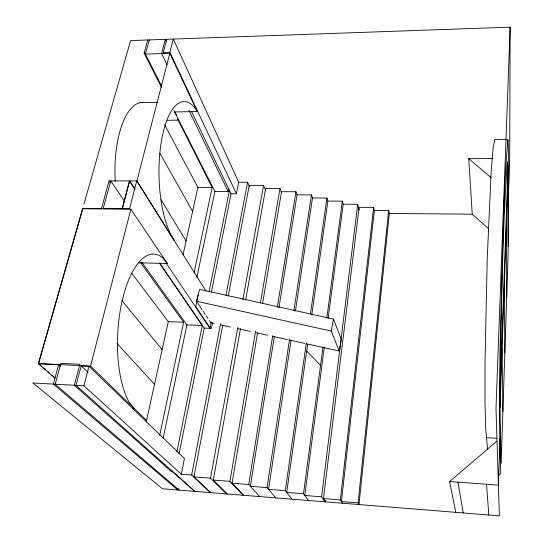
<?xml version="1.0" encoding="UTF-8"?>
<svg xmlns="http://www.w3.org/2000/svg" width="543" height="543" viewBox="0 0 543 543"><rect width="100%" height="100%" fill="white"/><g stroke="black" fill="none" stroke-linecap="round" stroke-linejoin="round"><path stroke-width="0.81" d="M507.963 169.131L508.126 254.443L501.141 463.213L500.008 407.583L500.225 384.749C501.603 310.453 502.01 236.008 507.406 161.882L507.963 169.131L500.225 388.36M508.397 246.325C507.657 210.711 509.857 174.995 507.929 139.422C502.845 197.095 502.981 255.149 500.89 312.992C499.553 366.498 498.65 420.017 500.802 473.503L498.264 475.695M83.948 203.992L130.612 40.576L510.155 27.15L509.673 158.502L508.499 192.412M500.022 438.493L498.413 485.103L449.59 481.532L455.76 512.341M500.008 407.583L508.241 172.593M510.155 27.15L495.997 408.438L499.384 515.85L162.452 488.761L32.845 382.971L83.914 385.781L181.328 474.236L191.645 475.023L210.467 492.623M388.7 210.494L389.331 213.453L358.998 504.562L358.075 502.906L388.7 210.494L374.365 210.379L373.659 207.399L359.133 207.29L323.479 498.555L325.739 501.888M374.365 210.379L341.398 501.576L358.075 502.906M342.423 503.232L340.366 499.899L373.659 207.399M325.223 500.151L325.019 501.834L321.599 496.797L357.715 204.283L343.224 204.188L342.348 201.168L327.884 201.08L326.927 198.032L312.496 197.957L311.451 194.896L297.055 194.828L295.921 191.74L281.552 191.686L262.547 303.618M324.381 346.889L304.759 495.467L321.599 496.797M328.148 318.347L343.224 204.188M308.472 500.503L303.489 493.743L322.99 346.909M326.886 317.594L342.348 201.168M292.066 499.18L285.313 490.675L306.3 343.095M310.474 313.752L326.927 198.032M307.63 344.337L286.697 492.42L303.489 493.743M311.777 315.015L327.884 201.08M291.034 340.312L268.554 489.358L285.313 490.675M295.453 311.003L312.496 197.957M275.796 497.877L267.054 487.594L289.568 339.151M293.899 310.63L311.451 194.896M274.371 336.375L250.343 486.29L267.054 487.594M278.932 307.895L297.055 194.828M259.649 496.573L248.721 484.499L272.729 335.615M277.31 307.175L295.921 191.74M243.25 495.257L229.906 481.363L255.59 331.216M260.436 302.858L279.984 188.577L265.649 188.536L245.599 300.157M243.637 495.291L232.051 483.209L257.586 332.852M227.368 493.981L213.277 480.08L240.515 328.474M306.293 343.767L339.239 351.029L341.316 339.463L333.463 319.094L199.641 289.365L196.736 300.435M226.512 493.913L210.521 478.173L237.875 327.198M242.864 299.675L263.572 185.401L249.271 185.367L228.25 296.152M339.239 351.029L331.237 331.074L333.463 319.094M210.765 492.644L193.946 476.903L222.718 325.305M191.645 475.023L220.58 323.628M225.983 295.344L247.608 182.217L238.703 182.204L173.305 39.062L169.898 52.277L236.422 193.81L231.026 193.783L191.482 111.301M178.145 488.333L177.812 489.996L53.302 384.098L58.617 364.74L38.336 363.729L82.699 208.369L101.48 208.526L109.068 180.88L136.924 180.914L174.215 240.508M181.328 474.236L184.43 458.448L88.95 366.253L81.158 365.867L76.054 385.347L194.849 491.367M211.193 322.237L209.998 328.311L165.988 262.914M236.422 193.81L238.703 182.204M212.517 322.678L211.403 328.366L204.202 328.087L159.69 263.158M179.088 453.867L204.202 328.087M211.376 292.175L231.026 193.783M194.699 491.354L172.85 471.867L171.656 471.772L171.982 470.15M173.896 110.446L214.872 191.509L228.162 191.557L228.793 188.421M176.862 451.905L202.281 325.488L159.588 263.246M209.028 291.91L229.39 190.641M198.222 294.774L195.751 306.734L210.053 328.013M163.219 437.95L186.914 324.904L141.825 262.249M196.858 277.432L214.872 191.509M159.676 435.405L183.636 322.23L140.583 262.636M194.082 272.898L212.177 187.437L177.33 118.639M146.196 422.087L168.316 321.66L131.881 273.448M183.059 254.735L197.89 187.396L164.678 124.842M83.914 385.781L88.95 366.253M136.924 180.914L169.81 53.316L145.415 54.09L149.291 39.91M90.552 366.138L130.877 209.198L82.746 208.79L38.573 363.552L90.552 366.138L146.562 420.445M164.02 54.015L163.287 52.488L166.749 39.3M161.685 87.756L144.133 53.105L147.737 39.972M449.59 481.532L496.831 441.215M144.133 53.105L145.694 53.051M163.287 52.488L169.898 52.277M140.209 102.62L157.748 102.288M169.81 53.316L197.238 111.573L174.656 111.946L176.685 115.354M167.292 120.302L178.09 120.146M506.293 139.436L494.836 139.537L493.18 147.424L491.198 171.079L487.22 258.862L485.021 362.697L485.001 402.635L485.673 428.054L487.594 449.339M488.748 228.847L472.261 214.193L468.752 158.678L492.969 158.57M197.89 187.396L212.177 187.437M389.331 213.453L472.261 214.193M138.574 262.832L167.305 263.477L130.877 209.198M168.316 321.66L183.636 322.23M186.914 324.904L202.281 325.488M132.533 408.377L134.216 408.479L128.956 401.868A80.581 31.874 -86.9 0 1 122.256 300.496A80.581 31.874 -86.9 0 1 162.391 257.572L167.305 263.477M486.874 437.672L496.736 438.289M193.946 476.903L210.521 478.173M213.277 480.08L229.906 481.363M232.051 483.209L248.721 484.499M323.479 498.555L340.366 499.899M214.044 323.438L210.752 322.712L209.374 320.635M220.634 324.89L230.517 327.069M237.936 328.705L250.289 331.427M256.052 332.696L267.584 335.235M272.525 336.327L287.349 339.592M288.998 339.959L304.65 343.407M196.525 301.243L331.237 331.074M468.752 158.678L491.191 177.724M179.204 490.112L55.155 384.2L60.864 363.335L79.869 364.272L74.35 385.258L171.656 471.772M39.211 364.109L41.763 366.321M43.678 367.984L45.598 369.647M48.151 371.86L49.427 372.973M51.979 375.186L55.169 377.955M38.336 363.729L54.87 378.064M58.617 364.74L60.497 366.444M81.158 365.867L87.918 372.281M306.686 351.043L320.546 365.337M117.044 343.4L154.504 384.369M121.876 300.557L162.153 349.631M109.068 180.88L110.48 182.971M124.815 201.792L110.745 180.887L103.184 208.539L122.168 208.702L129.458 180.907L134.454 188.699M197.442 302.627L202.03 309.558M202.953 310.942L205.247 314.404M206.164 315.788L207.996 318.558M135.085 189.405L129.634 180.907L122.351 208.702L129.553 208.763L136.734 180.914L206.089 291.197M161.013 199.695L186.086 240.997M159.975 153.384L192.616 211.342M197.238 111.573L195.894 109.15A73.59 26.369 88.9 0 0 161.257 141.994A73.59 26.369 88.9 0 0 174.391 240.515M145.415 54.09L161.366 85.651M167.047 64.895L161.583 53.574L165.323 39.347L166.402 41.648M188.896 110.188L228.162 191.557M247.608 182.217L249.651 186.846M263.572 185.401L265.826 190.803M279.984 188.577L281.498 192.446M357.715 204.283L359.208 209.951M457.953 482.143L463.24 512.945M486.548 484.234L488.788 514.995M502.078 348.504L502.872 411.485M504.399 282.312L504.834 352.923M506.558 220.723L506.673 297.863M115.225 181.308A72.83 29.268 88.5 0 1 142.605 102.376"/></g></svg>
